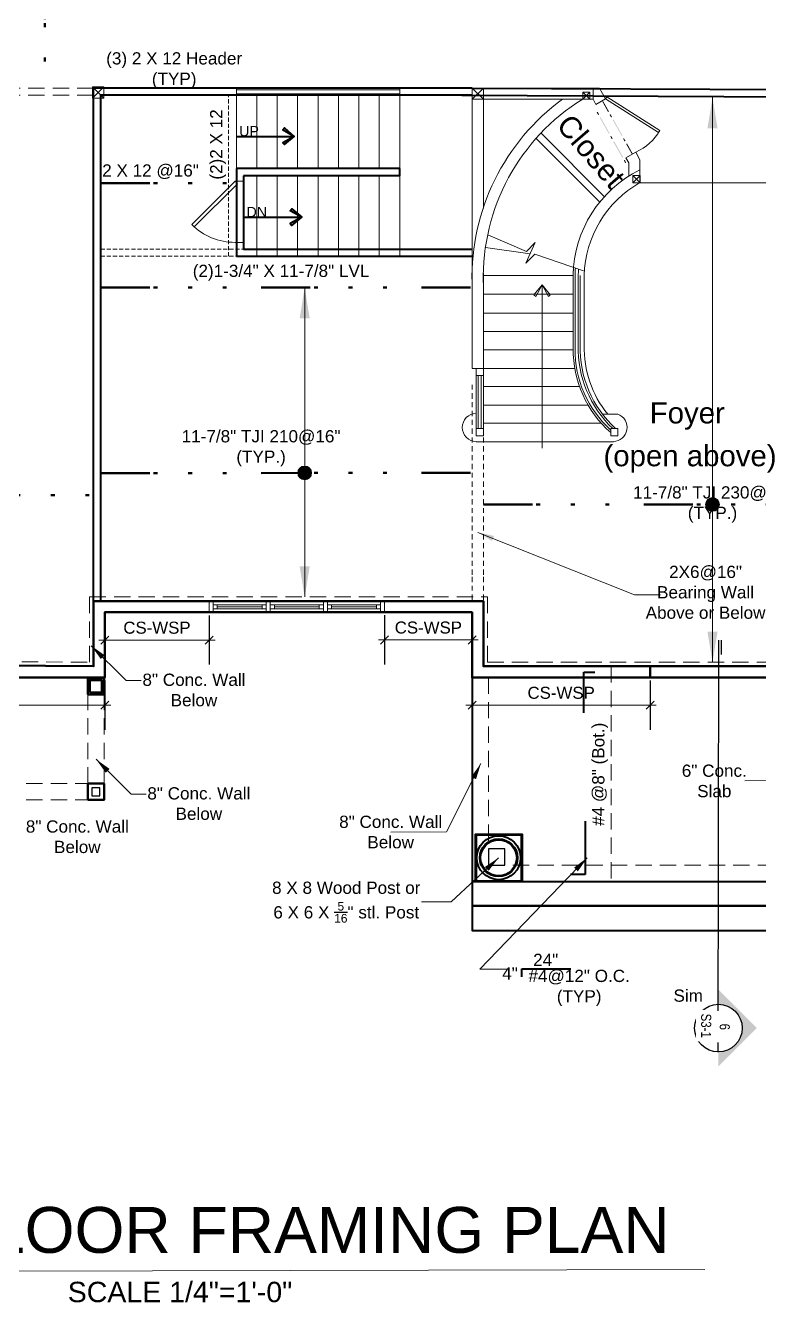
# Model space of a CAD drawing. Extents: x 4834 to 83801, y -13735 to 32221.
# Drawn here: x 12247 to 12607, y -8131 to -7505 of the extents above; entities that cross this region are included whole.
import ezdxf

# ---------------------------------------------------------------- set-up
doc = ezdxf.new("R2010")
doc.units = 0
doc.header["$LTSCALE"] = 8
doc.header["$MEASUREMENT"] = 0
for name, pattern in [('10183Civbase$0$DASHED', [0.75, 0.5, -0.25]), ('11136-Civbase$0${ Gas Line }', [3.355, 1, -0.08, 0.08, -0.625, 0.08, -0.625, 0.08, -0.625, -0.08, 0.08]), ('Dashed', [0.75, 0.5, -0.25]), ('Hidden (½x)', [0.1875, 0.125, -0.0625])]:
    doc.linetypes.add(name, pattern=pattern)
doc.layers.get('0').update_dxf_attribs({"lineweight": 9})
doc.layers.get('DefPoints').update_dxf_attribs({"color": 17})
doc.layers.add('$1$DETAIL', color=1, linetype='Continuous')
doc.layers.add('S-MARK', color=3, linetype='Continuous')
for name, color, linetype, lineweight in [('A-stairs', 30, 'Continuous', 13), ('A-WALL', 7, 'Continuous', 40), ('A-Wall-New', 1, 'Continuous', 50), ('A-windoor', 2, 'Continuous', 13), ('AA-text', 1, 'Continuous', 25), ('Details', 2, 'Continuous', 15), ('DIM', 8, 'Continuous', 5), ('DIM_DA', 4, 'Continuous', 25), ('door', 43, 'Continuous', 13), ('TEXT', 6, 'Continuous', 25)]:
    doc.layers.add(name, color=color, linetype=linetype, lineweight=lineweight)
doc.layers.add('PDF2_Layer 1', color=7, linetype='Continuous', true_color=0xffffff)
doc.styles.add('Arial_1', font='arial.ttf', dxfattribs={"height": 5.901198})
doc.styles.add('PDF Arial', font='arial.ttf')
doc.styles.get("Standard").update_dxf_attribs({"font": 'stylu.ttf'})
doc.styles.add('Technic', font='technic_.ttf', dxfattribs={"height": 9.27907})
doc.styles.add('TX_1-4in', font='arial.ttf', dxfattribs={"height": 4})
doc.dimstyles.new('Forum 24', dxfattribs={"dimscale": 24, "dimtxt": 0.1875, "dimasz": 0.09375, "dimexe": 0.0625, "dimexo": 0.0625, "dimgap": 0.125, "dimtad": 1, "dimdec": 4, "dimrnd": 1, "dimzin": 7, "dimdsep": 46, "dimlunit": 4, "dimtxsty": 'Standard', "dimblk": 'OBLIQUE', "dimblk1": 'DIMTICK', "dimblk2": 'OBLIQUE', "dimcen": -0.0625, "dimdle": 0.125, "dimclrd": 256, "dimclre": 256, "dimclrt": 256, "dimadec": 0, "dimazin": 0, "dimtfac": 1, "dimtdec": 4, "dimtmove": 1, "dimatfit": 3, "dimfxl": 0.0625, "dimtvp": 1.2, "dimfrac": 2, "dimtolj": 1, "dimtzin": 7, "dimlwd": 13, "dimarcsym": 0})

# ---------------------------------------------------------------- blocks, each defined once
blk = doc.blocks.new('*U427')
for p, q in [((-30, 0), (-30, 4)), ((0, 0), (0, 4))]:
    blk.add_line(p, q)
blk.add_lwpolyline([(0, 0), (-21.21, -21.21), (-22.45, -19.98), (-1.24, 1.24)], close=True)
blk.add_arc((0, 0), 30, 180, 225)
blk = doc.blocks.new('*U154')
for p, q in [((-18, 0), (8, 0)), ((-18, -3.75), (-18, -1.75)), ((-18, -1.75), (8, -1.75)), ((8, -3.75), (-18, -3.75)), ((-18, -5.5), (8, -5.5)), ((-16, -1.75), (-16, -3.75)), ((6, -2.75), (-16, -2.75)), ((6, -1.75), (6, -3.75)), ((8, -1.75), (8, -3.75))]:
    blk.add_line(p, q)
blk.add_lwpolyline([(-18, -5.5), (-20, -5.5), (-20, 0), (-18, 0)], close=True)
at = {"extrusion": (0, 0, -1)}
blk.add_lwpolyline([(-8, -5.5), (-10, -5.5), (-10, 0), (-8, 0)], close=True, dxfattribs=at)
blk = doc.blocks.new('*U161')
for p, q in [((-12, 0), (14, 0)), ((-12, -3.75), (-12, -1.75)), ((-12, -1.75), (14, -1.75)), ((14, -3.75), (-12, -3.75)), ((-12, -5.5), (14, -5.5)), ((-10, -1.75), (-10, -3.75)), ((12, -2.75), (-10, -2.75)), ((12, -1.75), (12, -3.75)), ((14, -1.75), (14, -3.75))]:
    blk.add_line(p, q)
blk.add_lwpolyline([(-12, -5.5), (-14, -5.5), (-14, 0), (-12, 0)], close=True)
at = {"extrusion": (0, 0, -1)}
blk.add_lwpolyline([(-14, -5.5), (-16, -5.5), (-16, 0), (-14, 0)], close=True, dxfattribs=at)
blk = doc.blocks.new('_Oblique')
at = {"color": 0, "linetype": 'ByBlock', "lineweight": -2}
blk.add_line((-0.5, -0.5), (0.5, 0.5), dxfattribs=at)
blk = doc.blocks.new('*D615')
at = {"layer": 'DefPoints', "color": 0, "linetype": 'ByBlock', "transparency": 16777216}
for p in [(12465.95, -7824.5), (12553.2, -7824.5), (12553.2, -7838.07)]:
    blk.add_point(p, dxfattribs=at)
at = {"layer": 'DIM_DA', "linetype": 'ByBlock', "lineweight": -2, "transparency": 16777216}
for p, q in [((12465.95, -7826), (12465.95, -7850.07)), ((12553.2, -7826), (12553.2, -7850.07))]:
    blk.add_line(p, q, dxfattribs=at)
at = {"layer": 'DIM_DA', "lineweight": 13, "transparency": 16777216}
blk.add_line((12462.95, -7838.07), (12556.2, -7838.07), dxfattribs=at)
at = {"layer": 'DIM_DA', "linetype": 'ByBlock', "lineweight": 13, "transparency": 16777216, "xscale": 4, "yscale": 4, "zscale": 4, "rotation": 180}
blk.add_blockref('_Oblique', (12465.95, -7838.07), dxfattribs=at)
at = {"layer": 'DIM_DA', "linetype": 'ByBlock', "lineweight": 13, "transparency": 16777216, "xscale": 4, "yscale": 4, "zscale": 4}
blk.add_blockref('_Oblique', (12553.2, -7838.07), dxfattribs=at)
at = {"layer": 'DIM_DA', "linetype": 'ByBlock', "transparency": 16777216, "insert": (12509.58, -7832.02), "char_height": 5.901, "attachment_point": 5, "style": 'Arial_1'}
blk.add_mtext('\\A1;CS-WSP', dxfattribs=at)
blk = doc.blocks.new('DIMTICK')
for p, q in [((0, 1), (0, -1)), ((-1, 0), (1, 0))]:
    blk.add_line(p, q)
at = {"const_width": 0.141}
blk.add_lwpolyline([(0.707, 0.707), (-0.707, -0.707)], dxfattribs=at)
blk = doc.blocks.new('*D616')
at = {"layer": 'DefPoints', "color": 0, "linetype": 'ByBlock', "transparency": 16777216}
for p in [(12423.05, -7792.5), (12465.95, -7792.5), (12465.95, -7806.07)]:
    blk.add_point(p, dxfattribs=at)
at = {"layer": 'DIM_DA', "linetype": 'ByBlock', "lineweight": -2, "transparency": 16777216}
for p, q in [((12423.05, -7794), (12423.05, -7818.07)), ((12465.95, -7794), (12465.95, -7818.07))]:
    blk.add_line(p, q, dxfattribs=at)
at = {"layer": 'DIM_DA', "lineweight": 13, "transparency": 16777216}
blk.add_line((12420.05, -7806.07), (12468.95, -7806.07), dxfattribs=at)
at = {"layer": 'DIM_DA', "linetype": 'ByBlock', "lineweight": 13, "transparency": 16777216, "xscale": 4, "yscale": 4, "zscale": 4, "rotation": 180}
blk.add_blockref('_Oblique', (12423.05, -7806.07), dxfattribs=at)
at = {"layer": 'DIM_DA', "linetype": 'ByBlock', "lineweight": 13, "transparency": 16777216, "xscale": 4, "yscale": 4, "zscale": 4}
blk.add_blockref('_Oblique', (12465.95, -7806.07), dxfattribs=at)
at = {"layer": 'DIM_DA', "linetype": 'ByBlock', "transparency": 16777216, "insert": (12444.5, -7800.02), "char_height": 5.901, "attachment_point": 5, "style": 'Arial_1'}
blk.add_mtext('\\A1;CS-WSP', dxfattribs=at)
blk = doc.blocks.new('*D617')
at = {"layer": 'DefPoints', "color": 0, "linetype": 'ByBlock', "transparency": 16777216}
for p in [(12285.95, -7792.5), (12337.05, -7792.58), (12337.05, -7806.15)]:
    blk.add_point(p, dxfattribs=at)
at = {"layer": 'DIM_DA', "linetype": 'ByBlock', "lineweight": -2, "transparency": 16777216}
for p, q in [((12285.95, -7794), (12285.95, -7818.15)), ((12337.05, -7794.08), (12337.05, -7818.15))]:
    blk.add_line(p, q, dxfattribs=at)
at = {"layer": 'DIM_DA', "lineweight": 13, "transparency": 16777216}
blk.add_line((12282.95, -7806.15), (12340.05, -7806.15), dxfattribs=at)
at = {"layer": 'DIM_DA', "linetype": 'ByBlock', "lineweight": 13, "transparency": 16777216, "xscale": 4, "yscale": 4, "zscale": 4, "rotation": 180}
blk.add_blockref('_Oblique', (12285.95, -7806.15), dxfattribs=at)
at = {"layer": 'DIM_DA', "linetype": 'ByBlock', "lineweight": 13, "transparency": 16777216, "xscale": 4, "yscale": 4, "zscale": 4}
blk.add_blockref('_Oblique', (12337.05, -7806.15), dxfattribs=at)
at = {"layer": 'DIM_DA', "linetype": 'ByBlock', "transparency": 16777216, "insert": (12311.5, -7800.1), "char_height": 5.901, "attachment_point": 5, "style": 'Arial_1'}
blk.add_mtext('\\A1;CS-WSP', dxfattribs=at)
blk = doc.blocks.new('*D618')
at = {"layer": 'DefPoints', "color": 0, "linetype": 'ByBlock', "transparency": 16777216}
for p in [(12157.03, -7824.5), (12285.95, -7824.5), (12285.95, -7838.07)]:
    blk.add_point(p, dxfattribs=at)
at = {"layer": 'DIM_DA', "linetype": 'ByBlock', "lineweight": -2, "transparency": 16777216}
for p, q in [((12157.03, -7826), (12157.03, -7850.07)), ((12285.95, -7826), (12285.95, -7850.07))]:
    blk.add_line(p, q, dxfattribs=at)
at = {"layer": 'DIM_DA', "lineweight": 13, "transparency": 16777216}
blk.add_line((12154.03, -7838.07), (12288.95, -7838.07), dxfattribs=at)
at = {"layer": 'DIM_DA', "linetype": 'ByBlock', "lineweight": 13, "transparency": 16777216, "xscale": 4, "yscale": 4, "zscale": 4, "rotation": 180}
blk.add_blockref('_Oblique', (12157.03, -7838.07), dxfattribs=at)
at = {"layer": 'DIM_DA', "linetype": 'ByBlock', "lineweight": 13, "transparency": 16777216, "xscale": 4, "yscale": 4, "zscale": 4}
blk.add_blockref('_Oblique', (12285.95, -7838.07), dxfattribs=at)
at = {"layer": 'DIM_DA', "linetype": 'ByBlock', "transparency": 16777216, "insert": (12221.49, -7832.02), "char_height": 5.901, "attachment_point": 5, "style": 'Arial_1'}
blk.add_mtext('\\A1;CS-WSP', dxfattribs=at)

msp = doc.modelspace()

# ---------------------------------------------------------------- hatches: boundary and pattern name
at = {"layer": 'DIM'}
h = msp.add_hatch(color=1, dxfattribs=at)
h.dxf.hatch_style = 1
edge = h.paths.add_edge_path()
edge.add_arc((12383.88898, -7724.20035), 3.37863, 0, 360)
h = msp.add_hatch(color=1, dxfattribs=at)
h.dxf.hatch_style = 1
edge = h.paths.add_edge_path()
edge.add_arc((12583.75496, -7739.62381), 3.37863, 0, 360)
at = {"layer": 'S-MARK'}
msp.add_hatch(color=256, dxfattribs=at).paths.add_polyline_path([(12605.48204, -7996.40276), (12586.65086, -7977.50995), (12586.63911, -7984.7005, -1), (12586.60098, -8008.04339), (12586.58923, -8015.23395)])

# ---------------------------------------------------------------- linework, layer by layer
at = {"layer": '$1$DETAIL'}
for p, q in [((12283.561, -7878.50404), (12279.561, -7878.50404)), ((12279.561, -7878.50404), (12279.561, -7882.50404)), ((12283.561, -7882.50404), (12283.561, -7878.50404)), ((12279.561, -7882.50404), (12283.561, -7882.50404))]:
    msp.add_line(p, q, dxfattribs=at)
msp.add_lwpolyline([(12473.95492, -7916.50381), (12481.95492, -7916.50381), (12481.95492, -7908.50381), (12473.95492, -7908.50381)], close=True, dxfattribs=at)
at = {"layer": 'A-stairs'}
for p, q in [((12350.45208, -7535.46448), (12350.45208, -7574.96448)), ((12350.45208, -7536.3123), (12430.45208, -7536.3123)), ((12430.45208, -7535.46448), (12430.45208, -7574.96448)), ((12350.45208, -7538.3123), (12430.45208, -7538.3123)), ((12360.45208, -7538.96448), (12360.45208, -7574.96448)), ((12370.45208, -7538.96448), (12370.45208, -7574.96448)), ((12380.45208, -7538.96448), (12380.45208, -7574.96448)), ((12390.45208, -7538.96448), (12390.45208, -7574.96448)), ((12400.45208, -7538.96448), (12400.45208, -7574.96448)), ((12410.45208, -7538.96448), (12410.45208, -7574.96448)), ((12420.45208, -7538.96448), (12420.45208, -7574.96448)), ((12360.45208, -7578.46448), (12360.45208, -7617.98448)), ((12370.45208, -7578.46448), (12370.45208, -7617.98448)), ((12380.45208, -7578.46448), (12380.45208, -7617.98448)), ((12390.45208, -7578.46448), (12390.45208, -7617.98448)), ((12400.45208, -7578.46448), (12400.45208, -7617.98448)), ((12410.45208, -7578.46448), (12410.45208, -7617.98448)), ((12420.45208, -7578.46448), (12420.45208, -7617.98448)), ((12430.45208, -7578.46448), (12430.45208, -7617.98448)), ((12613.71499, -7581.94448), (12548.05297, -7581.94448))]:
    msp.add_line(p, q, dxfattribs=at)
for points in [[(12279.96878, -7540.36971), (12285.48811, -7540.36971), (12285.48811, -7534.84971), (12279.96878, -7534.84971)], [(12465.95492, -7540.98448), (12471.47426, -7540.98448), (12471.47426, -7535.46448), (12465.95492, -7535.46448)], [(12523.71492, -7540.98448), (12520.19426, -7540.98448), (12520.19426, -7537.46448), (12523.71492, -7537.46448)], [(12531.39492, -7540.74448), (12557.31426, -7557.30448), (12557.95492, -7556.26448), (12532.03426, -7539.70448)], [(12544.75486, -7581.94448), (12548.27486, -7581.94448), (12548.27486, -7578.42515), (12544.75486, -7578.42515)], [(12467.95492, -7676.42381), (12471.47426, -7676.42381), (12471.47426, -7672.90381), (12467.95492, -7672.90381)], [(12467.95492, -7705.94381), (12471.47426, -7705.94381), (12471.47426, -7702.42381), (12467.95492, -7702.42381)], [(12533.87492, -7705.94381), (12537.31492, -7705.94381), (12537.31492, -7702.42381), (12533.87492, -7702.42381)]]:
    msp.add_lwpolyline(points, close=True, dxfattribs=at)
for points in [[(12279.96878, -7534.84971), (12285.48811, -7540.36971)], [(12285.48878, -7534.84971), (12279.96944, -7540.36971)], [(12465.95492, -7540.98448), (12465.95492, -7535.46448), (12528.43426, -7535.46448), (12531.39492, -7540.74448)], [(12465.95492, -7535.46448), (12471.47426, -7540.98448)], [(12471.47492, -7535.46448), (12465.95559, -7540.98448)], [(12523.71492, -7540.98448), (12520.19426, -7537.46448)], [(12520.19492, -7540.98448), (12523.71559, -7537.46448)], [(12525.23492, -7540.98448), (12525.23492, -7535.46448)], [(12465.95492, -7672.90381), (12465.95492, -7540.98381)], [(12525.23492, -7540.98448), (12520.19426, -7540.98448), (12465.95492, -7540.98448), (12510.35492, -7540.98448)], [(12471.47492, -7594.34448), (12471.47492, -7540.98448)], [(12531.39559, -7540.74448), (12526.59492, -7543.46448), (12525.23559, -7540.98448)], [(12497.23492, -7560.10441), (12528.35492, -7591.22508)], [(12499.71492, -7557.62448), (12530.83492, -7588.74448)], [(12542.75486, -7578.74448), (12542.75486, -7572.10448), (12541.31486, -7569.62448)], [(12548.27492, -7581.94448), (12544.75426, -7578.42515)], [(12544.75486, -7581.94448), (12548.27552, -7578.42515)], [(12496.67492, -7616.90381), (12492.19426, -7621.38448), (12496.91426, -7611.22381), (12492.59426, -7615.54381), (12473.63426, -7607.46381)], [(12494.35492, -7616.82381), (12472.51492, -7613.62315)], [(12520.99499, -7625.30315), (12496.67499, -7616.90315)], [(12471.47492, -7642.18381), (12471.47492, -7626.10448)], [(12471.47492, -7681.86381), (12471.47492, -7627.38381), (12515.47492, -7627.38381), (12515.47492, -7663.22381)], [(12517.95492, -7629.62381), (12517.95492, -7661.70381)], [(12518.91499, -7661.54381), (12518.91499, -7627.38448)], [(12515.47492, -7636.58315), (12471.47492, -7636.58315)], [(12500.27492, -7712.10381), (12500.27492, -7632.02315), (12503.31426, -7637.62315), (12504.27492, -7636.82381), (12500.27492, -7632.02315), (12497.23426, -7637.62315), (12496.27492, -7636.82381), (12500.27492, -7632.02315)], [(12515.47492, -7645.86381), (12471.47492, -7645.86381)], [(12471.47492, -7664.58315), (12471.47492, -7648.82381)], [(12520.91499, -7645.62381), (12520.91499, -7657.86381)], [(12515.47492, -7654.90381), (12471.47492, -7654.90381)], [(12515.47492, -7663.86381), (12471.47492, -7663.86381)], [(12516.19492, -7672.90381), (12471.47492, -7672.90381), (12465.95559, -7672.90381)], [(12465.95492, -7680.98381), (12465.95492, -7683.30315)], [(12467.95492, -7702.42381), (12467.95492, -7676.42381), (12471.47426, -7676.42381)], [(12468.99499, -7702.42381), (12468.99499, -7676.42381)], [(12470.43492, -7702.42381), (12470.43492, -7676.42381)], [(12518.51492, -7681.86381), (12471.47426, -7681.86381)], [(12471.47492, -7702.42381), (12471.47492, -7676.42381)], [(12471.47492, -7680.98381), (12471.47492, -7683.30315)], [(12465.95492, -7685.14381), (12465.95492, -7687.78381)], [(12471.47492, -7685.14381), (12471.47492, -7687.78381)], [(12465.95492, -7689.54381), (12465.95492, -7691.94448)], [(12465.95492, -7693.78381), (12465.95492, -7696.42381)], [(12522.67492, -7690.90381), (12471.47426, -7690.90381)], [(12471.47492, -7689.54381), (12471.47492, -7691.94448)], [(12471.47492, -7693.78381), (12471.47492, -7696.42381)], [(12465.95492, -7698.18381), (12465.95492, -7700.58381)], [(12529.23492, -7699.86381), (12471.47426, -7699.86381)], [(12471.47492, -7698.18381), (12471.47492, -7700.58381)], [(12537.31492, -7695.38381), (12529.95559, -7695.38381)], [(12465.95492, -7702.42381), (12465.95492, -7705.06381)], [(12465.95492, -7706.82381), (12465.95492, -7709.22381)], [(12471.47492, -7702.42381), (12471.47492, -7705.06381)], [(12471.47492, -7706.82381), (12471.47492, -7709.22381)], [(12465.95492, -7711.06381), (12465.95492, -7713.70381)], [(12535.15492, -7708.90381), (12467.95559, -7708.90381)], [(12471.47492, -7711.06381), (12471.47492, -7713.70381)], [(12465.95492, -7715.46315), (12465.95492, -7717.86381)], [(12471.47492, -7715.46315), (12471.47492, -7717.86381)], [(12465.95492, -7719.70381), (12465.95492, -7722.34381)], [(12465.95492, -7724.10381), (12465.95492, -7726.50381)], [(12471.47492, -7719.70381), (12471.47492, -7722.34381)], [(12471.47492, -7724.10381), (12471.47492, -7726.50381)], [(12465.95492, -7728.34381), (12465.95492, -7730.98381)], [(12471.47492, -7728.34381), (12471.47492, -7730.98381)], [(12465.95492, -7732.74315), (12465.95492, -7735.14381)], [(12465.95492, -7736.98381), (12465.95492, -7739.62381)], [(12471.47492, -7732.74315), (12471.47492, -7735.14381)], [(12471.47492, -7736.98381), (12471.47492, -7739.62381)], [(12465.95492, -7741.38381), (12465.95492, -7743.78381)], [(12471.47492, -7741.38381), (12471.47492, -7743.78381)], [(12465.95492, -7745.62381), (12465.95492, -7748.26381)], [(12465.95492, -7750.02315), (12465.95492, -7752.42381)], [(12471.47492, -7745.62381), (12471.47492, -7748.26381)], [(12471.47492, -7750.02315), (12471.47492, -7752.42381)], [(12465.95492, -7754.26381), (12465.95492, -7756.90381)], [(12471.47492, -7754.26381), (12471.47492, -7756.90381)], [(12465.95492, -7758.66381), (12465.95492, -7761.06381)], [(12465.95492, -7762.90381), (12465.95492, -7765.54381)], [(12471.47492, -7758.66381), (12471.47492, -7761.06381)], [(12471.47492, -7762.90381), (12471.47492, -7765.54381)], [(12465.95492, -7767.30315), (12465.95492, -7769.70381)], [(12471.47492, -7767.30315), (12471.47492, -7769.70381)], [(12465.95492, -7771.54381), (12465.95492, -7774.18381)], [(12465.95492, -7775.07351), (12465.95492, -7777.71351)], [(12471.47492, -7771.54381), (12471.47492, -7774.18381)], [(12471.47492, -7775.07351), (12471.47492, -7777.71351)], [(12465.95492, -7779.47284), (12465.95492, -7781.87351)], [(12471.47492, -7779.47284), (12471.47492, -7781.87351)], [(12465.95492, -7783.71351), (12465.95492, -7786.35351)], [(12471.47492, -7783.71351), (12471.47492, -7786.35351)]]:
    msp.add_lwpolyline(points, dxfattribs=at)
for points in [[(12520.91499, -7661.54381), (12520.91499, -7627.38448, -0.265595751), (12548.19492, -7581.86448), (12548.19492, -7570.66448), (12546.11559, -7566.90448), (12541.31492, -7569.62448)], [(12516.43492, -7663.22381), (12516.43492, -7627.38381, -0.017137568), (12516.56159, -7623.72515)]]:
    msp.add_lwpolyline(points, format="xyb", dxfattribs=at)
for centre, radius, start, end in [((12574.39682, -7628.46198), 108.52015, 126.18862973, 181.30728704), ((12574.39448, -7628.46174), 103.00048, 121.76701533, 181.34039933), ((12537.28199, -7545.18833), 23.39549, 292.14665107, 331.90593079), ((12574.39639, -7628.46449), 59.00045, 116.37231555, 178.8293423), ((12569.98765, -7627.37349), 54.51206, 175.80564923, 180.00104607), ((12572.77472, -7628.51792), 54.83095, 175.60608831, 181.15569092), ((12569.19903, -7663.90273), 53.72248, 179.21546726, 228.87695186), ((12569.1945, -7663.90417), 52.75794, 179.20896881, 227.92353473), ((12572.55945, -7662.78234), 54.68268, 178.82584692, 226.416946), ((12572.55017, -7662.7852), 53.7164, 178.66937978, 227.55065087), ((12572.55771, -7662.78215), 51.72334, 178.67244474, 219.05007308), ((12468.07198, -7701.90407), 6.91973, 91.63188361, 268.35982299), ((12534.95638, -7701.90254), 6.92079, 271.64389975, 70.47443192)]:
    msp.add_arc(centre, radius, start, end, dxfattribs=at)
for points in [[(12532.99626, -7546.98448), (12529.79559, -7542.18381), (12530.19492, -7541.94448)], [(12532.59492, -7547.22448), (12532.99626, -7546.98448), (12529.79559, -7542.18381)], [(12528.19426, -7548.42448), (12526.99492, -7547.38448), (12527.47426, -7547.14448)], [(12527.71492, -7548.66448), (12528.19426, -7548.42448), (12526.99492, -7547.38448)], [(12533.31499, -7557.62448), (12528.51499, -7550.02381), (12528.91499, -7549.78448)], [(12532.91499, -7557.86448), (12533.31499, -7557.62448), (12528.51499, -7550.02381)], [(12534.51559, -7549.62448), (12533.31492, -7548.58448), (12533.79559, -7548.26448)], [(12534.03492, -7549.86448), (12534.51559, -7549.62448), (12533.31492, -7548.58448)], [(12539.63492, -7558.74448), (12534.83492, -7551.14448), (12535.23492, -7550.90448)], [(12539.23492, -7558.98448), (12539.63492, -7558.74448), (12534.83492, -7551.14448)], [(12534.83559, -7560.18448), (12533.63492, -7559.14448), (12534.03492, -7558.90448)], [(12534.35492, -7560.42448), (12534.83559, -7560.18448), (12533.63492, -7559.14448)], [(12539.95492, -7569.38448), (12535.07426, -7561.78448), (12535.55492, -7561.54448)], [(12539.55492, -7569.62448), (12539.95492, -7569.38448), (12535.07426, -7561.78448)], [(12541.15426, -7561.38448), (12539.95492, -7560.34448), (12540.35492, -7560.10448)], [(12540.67492, -7561.62448), (12541.15426, -7561.38448), (12539.95492, -7560.34448)], [(12544.67492, -7567.70515), (12541.39492, -7562.90448), (12541.87359, -7562.66448)], [(12544.27492, -7567.94448), (12544.67492, -7567.70515), (12541.39492, -7562.90448)], [(12541.39499, -7571.94455), (12540.27499, -7570.90455), (12540.67499, -7570.66455)], [(12540.99499, -7572.26455), (12541.39499, -7571.94455), (12540.27499, -7570.90455)]]:
    msp.add_solid(points, dxfattribs=at)
at = {"layer": 'A-WALL'}
for p, q in [((12465.95492, -7535.46448), (12280.45492, -7535.46448)), ((12280.45492, -7787.00381), (12280.45492, -7535.46448)), ((12465.95492, -7535.46448), (12886.51492, -7537.46448)), ((12465.95492, -7538.96448), (12283.95492, -7538.96448)), ((12283.95492, -7787.00381), (12283.95492, -7538.96448)), ((12460.83288, -7538.96448), (12886.51492, -7540.98448)), ((12430.45208, -7574.96448), (12350.52252, -7574.96448)), ((12350.52252, -7574.96448), (12350.52252, -7617.98448)), ((12430.45208, -7578.46448), (12430.45208, -7574.96448)), ((12353.95208, -7578.46448), (12353.95208, -7614.48448)), ((12430.45208, -7578.46448), (12353.95208, -7578.46448)), ((12350.45208, -7617.98448), (12465.95492, -7617.98448)), ((12353.95208, -7614.48448), (12465.95492, -7614.48448))]:
    msp.add_line(p, q, dxfattribs=at)
for points in [[(12350.33715, -7559.22437), (12378.81782, -7559.22437), (12373.21715, -7562.26504), (12374.01782, -7563.22437), (12378.81782, -7559.22437), (12373.21715, -7555.96981), (12374.01782, -7555.00915), (12378.81782, -7559.22437)], [(12353.95208, -7598.85544), (12382.43275, -7598.85544), (12376.83208, -7601.89611), (12377.63275, -7602.85544), (12382.43275, -7598.85544), (12376.83208, -7595.60088), (12377.63275, -7594.64022), (12382.43275, -7598.85544)], [(12465.95492, -7824.50381), (12465.95492, -7924.50381), (12696.03426, -7924.50381), (12696.03426, -7828.50381)], [(12465.95492, -7924.50381), (12465.95492, -7948.50381), (12696.03426, -7948.50381), (12696.03426, -7924.50381)], [(12696.03426, -7936.50381), (12465.95492, -7936.50381), (12696.03426, -7936.50381)]]:
    msp.add_lwpolyline(points, dxfattribs=at)
for points in [[(12467.47492, -7924.50381), (12490.59559, -7924.50381), (12490.59559, -7901.38315), (12467.47492, -7901.38315)], [(12467.47492, -7924.50381), (12490.59559, -7924.50381), (12490.59559, -7901.38315), (12467.47492, -7901.38315)], [(12467.87492, -7924.10315), (12490.19426, -7924.10315), (12490.19426, -7901.78381), (12467.87492, -7901.78381)], [(12467.87492, -7924.10315), (12490.19426, -7924.10315), (12490.19426, -7901.78381), (12467.87492, -7901.78381)]]:
    msp.add_lwpolyline(points, close=True, dxfattribs=at)
for centre, radius in [((12478.95529, -7912.86485), 10.76103), ((12478.95529, -7912.86485), 10.76103), ((12478.95516, -7912.86339), 9.23957), ((12478.95516, -7912.86339), 9.23957), ((12478.95574, -7912.86397), 8.84082), ((12478.95574, -7912.86397), 8.84082)]:
    msp.add_circle(centre, radius, dxfattribs=at)
at = {"layer": 'A-Wall-New'}
msp.add_line((12553.20275, -7824.50381), (12553.20275, -7819.00381), dxfattribs=at)
for points in [[(12233.24749, -7818.6628), (12280.45492, -7819.00381), (12280.45492, -7787.00381), (12471.45492, -7787.00381), (12471.45492, -7819.00381), (12690.53438, -7819.00381), (12690.53511, -7787.00381), (12733.53483, -7787.00381)], [(12233.15162, -7824.50381), (12285.95492, -7824.50381), (12285.95492, -7792.50381), (12465.95492, -7792.50381), (12465.95492, -7824.50381), (12696.03426, -7824.50381), (12696.03499, -7792.50381), (12728.03483, -7792.50381)]]:
    msp.add_lwpolyline(points, dxfattribs=at)
at = {"layer": 'A-Wall-New', "lineweight": 70}
for points in [[(12277.5562, -7832.84418), (12277.5562, -7824.84418), (12285.5562, -7824.84418), (12285.5562, -7832.84418)], [(12278.5562, -7831.84418), (12278.5562, -7825.84418), (12284.5562, -7825.84418), (12284.5562, -7831.84418)], [(12277.5562, -7884.50381), (12277.5562, -7876.50381), (12285.5562, -7876.50381), (12285.5562, -7884.50381)]]:
    msp.add_lwpolyline(points, close=True, dxfattribs=at)
at = {"layer": 'Details', "linetype": 'Hidden (½x)', "ltscale": 2}
for p, q in [((12430.45208, -7535.46448), (12350.45208, -7535.46448)), ((12346.54315, -7617.98448), (12346.54315, -7538.96448)), ((12430.45208, -7538.96448), (12350.45208, -7538.96448)), ((12350.52252, -7617.98448), (12350.45208, -7538.96448)), ((12465.95492, -7614.48448), (12283.95492, -7614.48448)), ((12465.95492, -7617.98448), (12283.95492, -7617.98448))]:
    msp.add_line(p, q, dxfattribs=at)
at = {"layer": 'Details', "linetype": 'Dashed', "ltscale": 2}
for p, q in [((12285.5562, -7876.50381), (12285.5562, -7831.84418)), ((12277.5562, -7876.50381), (12277.5562, -7832.84418)), ((12067.47492, -7876.50381), (12277.5562, -7876.50381)), ((12067.47492, -7884.50381), (12277.5562, -7884.50381))]:
    msp.add_line(p, q, dxfattribs=at)
at = {"layer": 'DIM', "color": 4, "linetype": '11136-Civbase$0${ Gas Line }', "lineweight": 50, "ltscale": 3}
for p, q in [((12256.49696, -7241.92448), (12256.49696, -7537.51018)), ((12283.95492, -7582.02978), (12346.54315, -7582.02978)), ((12283.95492, -7633.33431), (12465.95492, -7633.33431)), ((12283.95492, -7724.3179), (12465.95492, -7724.10381)), ((12059.47492, -7735.15103), (12280.45492, -7735.15103)), ((12471.47492, -7739.62381), (12696.03499, -7739.62381))]:
    msp.add_line(p, q, dxfattribs=at)
at = {"layer": 'DIM', "color": 2, "linetype": '10183Civbase$0$DASHED', "ltscale": 2}
for p, q in [((12280.45492, -7535.46448), (12059.47492, -7535.46448)), ((12280.45492, -7538.9964), (12059.47492, -7538.9964)), ((12534.07926, -7819.00381), (12534.07926, -7924.50381))]:
    msp.add_line(p, q, dxfattribs=at)
at = {"layer": 'DIM', "color": 7, "lineweight": 40}
for p, q in [((12520.74064, -7841.78793), (12520.74064, -7821.92035)), ((12520.74064, -7821.92035), (12526.02081, -7821.92035)), ((12521.37273, -7894.8543), (12521.37273, -7921.14535)), ((12521.37273, -7921.14535), (12514.15305, -7921.14535)), ((12490.31659, -7971.30007), (12490.31659, -7967.30007)), ((12490.31659, -7967.30007), (12514.31659, -7967.30007))]:
    msp.add_line(p, q, dxfattribs=at)
at = {"layer": 'DIM', "color": 2, "linetype": '10183Civbase$0$DASHED', "ltscale": 2}
for points in [[(12233.26194, -7816.66285), (12278.45492, -7816.98932), (12278.45492, -7785.00381), (12473.45492, -7785.00381), (12473.45492, -7817.00381), (12688.53443, -7817.00381), (12688.53516, -7785.00381), (12733.53483, -7785.00381)], [(12473.95492, -7824.50381), (12473.95492, -7916.50381), (12688.03426, -7916.50381), (12688.03426, -7828.50381)]]:
    msp.add_lwpolyline(points, dxfattribs=at)
at = {"layer": 'DIM'}
msp.add_lwpolyline([(12106.14543, -8115.868), (12580.03784, -8114.77377)], dxfattribs=at)
for centre in [(12383.88898, -7724.20035), (12583.75496, -7739.62381)]:
    msp.add_circle(centre, 3.37863, dxfattribs=at)
at = {"layer": 'PDF2_Layer 1', "lineweight": 0}
msp.add_line((12285.95492, -7792.50381), (12285.95492, -7824.50381), dxfattribs=at)
at = {"layer": 'S-MARK', "color": 160}
for p, q in [((12586.56057, -8008.10861), (12586.82485, -7806.14988)), ((12588.21296, -7813.20325), (12588.22448, -7806.15171))]:
    msp.add_line(p, q, dxfattribs=at)
at = {"layer": 'S-MARK', "color": 202}
msp.add_circle((12586.62004, -7996.37195), 11.67146, dxfattribs=at)

# ---------------------------------------------------------------- block references
at = {"layer": 'A-windoor', "lineweight": 25, "rotation": 180}
for name, p in [('*U154', (12347.04734, -7792.58288)), ('*U161', (12381.04734, -7792.58288)), ('*U161', (12409.04734, -7792.58288))]:
    msp.add_blockref(name, p, dxfattribs=at)
at = {"layer": 'door', "lineweight": 20, "xscale": -1, "rotation": 270}
msp.add_blockref('*U427', (12349.78598, -7581.149), dxfattribs=at)

# ---------------------------------------------------------------- texts
at = {"layer": 'A-stairs', "insert": (12506.60668, -7554.17666), "char_height": 10.498698, "attachment_point": 7, "rotation": 310.75693942, "style": 'PDF Arial'}
msp.add_mtext('Closet', dxfattribs=at)
at = {"layer": 'A-stairs', "attachment_point": 7, "style": 'PDF Arial'}
for s, insert, char_height in [('Foyer', (12552.99092, -7703.02858), 10.307812), ('(open above)', (12530.31359, -7724.02488), 10.3078125)]:
    msp.add_mtext(s, dxfattribs=dict(at, insert=insert, char_height=char_height))
at = {"layer": 'A-WALL', "insert": (12351.75874, -7554.09286), "char_height": 5.010742, "attachment_point": 1, "style": 'PDF Arial'}
msp.add_mtext('UP', dxfattribs=at)
at = {"layer": 'A-WALL', "insert": (12355.37367, -7593.72392), "char_height": 5.010742, "width": 8.8696289, "attachment_point": 1, "style": 'PDF Arial'}
msp.add_mtext('DN', dxfattribs=at)
at = {"layer": 'DIM', "attachment_point": 7, "style": 'PDF Arial'}
for s, insert, char_height in [('FIRST FLOOR FRAMING PLAN ', (12110.47296, -8106.89973), 22.5), ('\\A1;SCALE 1/4"=1\'-0"', (12267.78377, -8130.90515), 10)]:
    msp.add_mtext(s, dxfattribs=dict(at, insert=insert, char_height=char_height))
at = {"layer": 'TEXT', "char_height": 4, "width": 108.6923986, "attachment_point": 5, "style": 'TX_1-4in'}
for s, insert in [('\\A1;\\pxi-3,l4,t4;{\\H1.5x;(3)^I2 X 12 Header\\P(TYP)}', (12317.93611, -7526.81829)), ('\\A1;{\\H1.5x;2 X 12 @16"}', (12308.35385, -7576.47387)), ('\\A1;{\\H1.5x;(2)1-3/4" X 11-7/8" LVL}', (12372.31912, -7625.99278)), ('\\A1;{\\H1.5x;11-7/8" TJI 210@16"\\P(TYP.)}', (12362.52545, -7712.10049)), ('\\A1;{\\H1.5x;11-7/8" TJI 230@16"\\P(TYP.)}', (12583.75496, -7739.62381)), ('\\A1;{\\H1.5x;2X6@16"\\PBearing Wall\\PAbove or Below}', (12580.34948, -7782.74114)), ('\\A1;{\\H1.5x;8" Conc. Wall\\PBelow}', (12329.63456, -7830.63535)), ('\\A1;{\\H1.5x;6" Conc.\\PSlab}', (12584.62984, -7875.22441)), ('\\A1;{\\H1.5x;8" Conc. Wall\\PBelow}', (12332.03737, -7886.33381)), ('\\A1;{\\H1.5x;8" Conc. Wall\\PBelow}', (12272.47745, -7902.58559)), ('\\A1;{\\H1.5x;8" Conc. Wall\\PBelow}', (12426.03735, -7900.27707)), ('\\A1;{\\H1.5x;8 X 8 Wood Post or\\P6 X 6 X \\H0.7x;\\S5/16;\\H1.42857x;" stl. Post}', (12404.25969, -7934.60432)), ('\\A1;{\\H1.5x;24"}', (12502.01611, -7962.94244)), ('\\A1;{\\H1.5x;4"}', (12484.50287, -7969.58873)), ('\\A1;\\pxi-3,l4,t4;{\\H1.5x;#4@12" O.C.\\P(TYP)}', (12516.4074, -7976.6896)), ('\\A1;{\\H1.5x;Sim}', (12571.84252, -7980.49778))]:
    msp.add_mtext(s, dxfattribs=dict(at, insert=insert))
at = {"layer": 'TEXT', "char_height": 4, "width": 108.6923986, "attachment_point": 5, "rotation": 90, "style": 'TX_1-4in'}
for s, insert in [('\\A1;{\\H1.5x;(2)2 X 12}', (12341.44323, -7563.13671)), ('\\A1;{\\H1.5x;#4 @8" (Bot.)}', (12528.67412, -7871.92354))]:
    msp.add_mtext(s, dxfattribs=dict(at, insert=insert))

# ---------------------------------------------------------------- dimensions: what is measured, and where the dimension line sits
at = {"layer": 'DIM_DA', "color": 2, "linetype": 'ByBlock'}
for base, p1, p2, picture, middle in [((12337.04734, -7806.15116), (12285.95492, -7792.50381), (12337.04734, -7792.58288), '*D617', (12311.50113, -7806.15116)), ((12465.95492, -7806.07209), (12423.04734, -7792.50381), (12465.95492, -7792.50381), '*D616', (12444.50113, -7806.07209)), ((12285.95492, -7838.07209), (12157.03302, -7824.50381), (12285.95492, -7824.50381), '*D618', (12221.49397, -7838.07209)), ((12553.20275, -7838.07209), (12465.95492, -7824.50381), (12553.20275, -7824.50381), '*D615', (12509.57883, -7838.07209))]:
    dim = msp.add_linear_dim(base=base, p1=p1, p2=p2, angle=180, text='CS-WSP', dimstyle='Forum 24', override={"dimasz": 0.166667, "dimexe": 0.5, "dimtxsty": 'Arial_1'}, dxfattribs=at)
    dim.commit()
    dim.dimension.update_dxf_attribs({"geometry": picture, "text_midpoint": middle, "dimtype": 160})

# ---------------------------------------------------------------- leaders
at = {"layer": 'TEXT'}
for points, override in [([(12583.75496, -7540.16845), (12583.75496, -7717.61854), (12583.75496, -7739.62381)], {"dimasz": 0.625, "dimtad": 0}), ([(12383.88898, -7633.33431), (12383.88898, -7702.19507), (12383.88898, -7726.42088)], {"dimasz": 0.625, "dimtad": 0}), ([(12383.88898, -7785.00381), (12383.88898, -7742.588), (12383.88898, -7677.90505)], {"dimasz": 0.625, "dimtad": 0}), ([(12583.75496, -7817.00381), (12583.75496, -7758.01146), (12583.75496, -7739.62381)], {"dimasz": 0.625, "dimtad": 0}), ([(12468.73847, -7753.31811), (12545.52018, -7783.92056), (12558.3181, -7783.89826)], {"dimasz": 0.333333, "dimtad": 0}), ([(12279.25689, -7808.89356), (12296.47222, -7825.93456), (12303.76658, -7825.95479)], {"dimasz": 0.333333, "dimtad": 0}), ([(12281.65969, -7864.59202), (12298.87502, -7881.63302), (12306.16938, -7881.65325)], {"dimasz": 0.333333, "dimtad": 0}), ([(12470.27502, -7866.6172), (12453.40107, -7900.12499), (12426.03735, -7900.27707)], {"dimasz": 0.333333, "dimtad": 0}), ([(12623.94276, -7874.7899), (12610.61166, -7874.85302), (12599.63074, -7875.09962)], {"dimasz": 0.15625, "dimtad": 0, "dimldrblk": 'Dot'}), ([(12478.95516, -7912.86339), (12455.74434, -7934.54787), (12441.19203, -7934.51222)], {"dimasz": 0.333333, "dimtad": 0}), ([(12522.37297, -7912.86339), (12469.77993, -7967.44065), (12482.90945, -7967.44659)], {"dimasz": 0.333333, "dimtad": 0})]:
    msp.add_leader(points, dimstyle='Forum 24', override=override, dxfattribs=at)

# ---------------------------------------------------------------- next in the draw order: texts
at = {"layer": 'AA-text', "insert": (12587.22625, -7995.75166), "char_height": 4.91048, "width": 10.4400576, "attachment_point": 8, "rotation": 269.90640096, "line_spacing_factor": 0.923738, "style": 'Technic', "bg_fill": 2}
msp.add_mtext('6', dxfattribs=at)

# ---------------------------------------------------------------- next in the draw order: texts
at = {"layer": 'AA-text', "insert": (12578.11853, -7995.21122), "char_height": 4.910484, "width": 10.4400576, "attachment_point": 8, "rotation": 269.90640096, "line_spacing_factor": 0.923738, "style": 'Technic', "bg_fill": 2}
msp.add_mtext('S3-1', dxfattribs=at)

doc.saveas('drawing.dxf')
